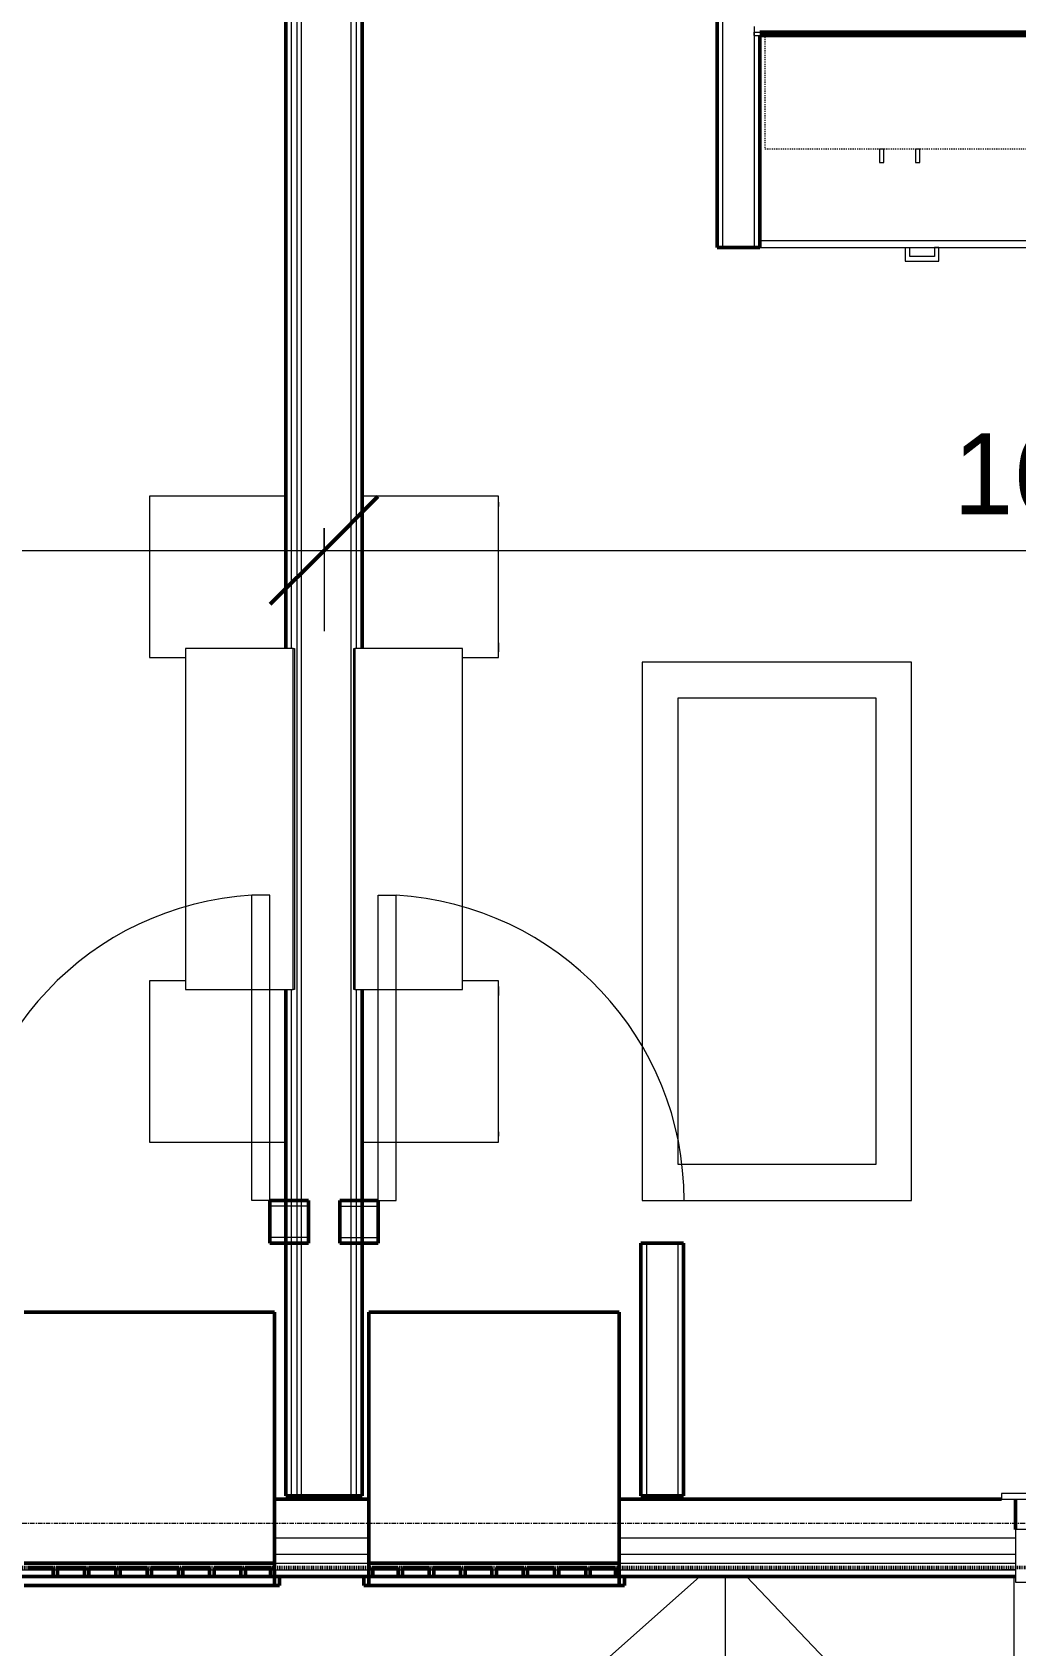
# Model space of a CAD drawing. Header units: inches. Extents: x -4266 to -1814, y 9706 to 12441.
# Drawn here: x -2747.2 to -2637.7, y 11268.6 to 11448.4 of the extents above; entities that cross this region are included whole.
import ezdxf

# ---------------------------------------------------------------- set-up
doc = ezdxf.new("R2010")
doc.units = ezdxf.units.IN
doc.header["$MEASUREMENT"] = 0
for name, pattern in [('Dash', [0.25, 0.125, -0.125]), ('Dash 1_16_', [0.125, 0.0625, -0.0625]), ('Grid Line 1_2_', [0.875, 0.5, -0.125, 0.125, -0.125])]:
    doc.linetypes.add(name, pattern=pattern)
for name, color, linetype, lineweight in [('A-ANNO-DIMS', 211, 'Continuous', 9), ('A-ANNO-DIMS-96', 211, 'Continuous', 9), ('A-DOOR-1', 7, 'Continuous', 9), ('A-DOOR-2', 50, 'Continuous', 20), ('A-FLOR-2', 10, 'Continuous', 13), ('A-GENM-3', 250, 'Continuous', 50), ('A-GLAZ-1', 7, 'Continuous', 9), ('A-GLAZ-2', 50, 'Continuous', 20), ('A-WALL', 113, 'Continuous', 13), ('A-WALL-3', 250, 'Continuous', 50), ('A-WALL-4', 10, 'Continuous', 13), ('C-PROP-LINE-2', 91, 'Dash 1_16_', 50), ('I-FURN-1', 7, 'Continuous', 9), ('I-WALL-3', 2, 'Continuous', 50), ('Q-CASE-2', 7, 'Continuous', 9), ('Q-CASE-4', 7, 'Dash', 9), ('Q-CASE-HDLN-1', 7, 'Dash', 9), ('S-GRID-1', 1, 'Grid Line 1_2_', 9)]:
    doc.layers.add(name, color=color, linetype=linetype, lineweight=lineweight)
doc.styles.add('Century Gothic', font='ufonts.com_century-gothic.ttf', dxfattribs={"height": 9})
doc.dimstyles.new('OD__1_16__Tol__', dxfattribs={"dimscale": 12, "dimtxt": 9.397514, "dimasz": 1, "dimexe": 0.75, "dimexo": 0.5, "dimgap": 0.125, "dimtad": 1, "dimdec": 4, "dimrnd": 0.0625, "dimzin": 3, "dimdsep": 46, "dimlunit": 4, "dimtxsty": 'Century Gothic', "dimblk1": 'OBLIQUE', "dimblk2": 'OBLIQUE', "dimsah": 1, "dimcen": 0.09, "dimdle": 0.75, "dimazin": 0, "dimtfac": 1, "dimtdec": 4, "dimtix": 1, "dimtmove": 0, "dimatfit": 3, "dimfxl": 1, "dimtvp": 1, "dimtfill": 1, "dimfrac": 2, "dimtolj": 1, "dimtzin": 0, "dimarcsym": 2})

# ---------------------------------------------------------------- blocks, each defined once
blk = doc.blocks.new('DIMBLOCK29-FLOOR PLAN - 1ST FLOOR')
at = {"layer": 'A-ANNO-DIMS-96', "lineweight": 50}
for p, q in [((-2916.32, 11390.62), (-2910.32, 11396.62)), ((-2714.72, 11390.62), (-2708.72, 11396.62)), ((-2916.32, 11390.62), (-2922.32, 11384.62)), ((-2714.72, 11390.62), (-2720.72, 11384.62))]:
    blk.add_line(p, q, dxfattribs=at)
at = {"layer": 'A-ANNO-DIMS-96'}
for p, q in [((-2916.32, 11393.11), (-2916.32, 11381.62)), ((-2916.32, 11390.62), (-2916.32, 11393.11)), ((-2714.72, 11393.11), (-2714.72, 11381.62)), ((-2714.72, 11390.62), (-2714.72, 11393.11)), ((-2916.32, 11390.62), (-2714.72, 11390.62))]:
    blk.add_line(p, q, dxfattribs=at)
at = {"layer": 'A-ANNO-DIMS-96', "color": 0, "char_height": 9, "attachment_point": 1, "line_spacing_factor": 0.984502, "style": 'Century Gothic', "bg_fill": 3, "box_fill_scale": 1.25, "bg_fill_color": 256, "bg_fill_true_color": 13158600, "bg_fill_transparency": 0}
for s, insert, width in [('16\' - 9 5/8"', (-2846.25, 11403.66), 73.7481), ('201.6', (-2831.26, 11385.89), 37.7691)]:
    blk.add_mtext(s, dxfattribs=dict(at, insert=insert, width=width))
blk = doc.blocks.new('_Oblique')
at = {"color": 0, "linetype": 'ByBlock', "lineweight": -2}
blk.add_line((-0.5, -0.5), (0.5, 0.5), dxfattribs=at)
blk = doc.blocks.new('DIMBLOCK30-FLOOR PLAN - 1ST FLOOR')
at = {"layer": 'A-ANNO-DIMS-96', "lineweight": 50}
for p, q in [((-2714.72, 11390.62), (-2708.72, 11396.62)), ((-2513.12, 11390.62), (-2507.12, 11396.62)), ((-2714.72, 11390.62), (-2720.72, 11384.62)), ((-2513.12, 11390.62), (-2519.12, 11384.62))]:
    blk.add_line(p, q, dxfattribs=at)
at = {"layer": 'A-ANNO-DIMS-96'}
for p, q in [((-2714.72, 11393.11), (-2714.72, 11381.62)), ((-2714.72, 11390.62), (-2714.72, 11393.11)), ((-2513.12, 11393.11), (-2513.12, 11381.62)), ((-2513.12, 11390.62), (-2513.12, 11393.11)), ((-2714.72, 11390.62), (-2513.12, 11390.62))]:
    blk.add_line(p, q, dxfattribs=at)
at = {"layer": 'A-ANNO-DIMS-96', "color": 0, "char_height": 9, "attachment_point": 1, "line_spacing_factor": 0.984502, "style": 'Century Gothic', "bg_fill": 3, "box_fill_scale": 1.25, "bg_fill_color": 256, "bg_fill_true_color": 13158600, "bg_fill_transparency": 0}
for s, insert, width in [('16\' - 9 5/8"', (-2644.65, 11403.66), 73.7481), ('201.6', (-2629.66, 11385.89), 37.7691)]:
    blk.add_mtext(s, dxfattribs=dict(at, insert=insert, width=width))

msp = doc.modelspace()

# ---------------------------------------------------------------- linework, layer by layer
at = {"layer": 'A-DOOR-1'}
for centre, start, end in [((-2720.74952, 11318.1894), 93.365687, 180), ((-2708.69796, 11318.1894), 0, 86.634313)]:
    msp.add_arc(centre, 34.06659, start, end, dxfattribs=at)
at = {"layer": 'A-DOOR-2'}
for p, q in [((-2722.74952, 11318.1894), (-2722.74952, 11352.19723)), ((-2720.74952, 11352.19723), (-2722.74952, 11352.19723)), ((-2720.74952, 11318.1894), (-2720.74952, 11352.19723)), ((-2708.69796, 11352.19723), (-2706.69796, 11352.19723)), ((-2708.69796, 11318.1894), (-2708.69796, 11352.19723)), ((-2706.69796, 11318.1894), (-2706.69796, 11352.19723)), ((-2720.74952, 11318.1894), (-2722.74952, 11318.1894)), ((-2708.69796, 11318.1894), (-2706.69796, 11318.1894))]:
    msp.add_line(p, q, dxfattribs=at)
at = {"layer": 'A-FLOR-2'}
for p, q in [((-2772.32374, 11187.97892), (-2672.86435, 11276.2894)), ((-2670.04874, 11276.2894), (-2670.04874, 11039.2894)), ((-2667.67006, 11276.2894), (-2637.92374, 11245.02582)), ((-2637.92374, 11276.2894), (-2637.92374, 11241.3894))]:
    msp.add_line(p, q, dxfattribs=at)
at = {"layer": 'A-GENM-3'}
for p, q in [((-2720.24874, 11305.7269), (-2748.12374, 11305.7269)), ((-2720.24874, 11276.2894), (-2720.24874, 11305.7269)), ((-2681.84874, 11305.7269), (-2709.72374, 11305.7269)), ((-2709.72374, 11305.7269), (-2709.72374, 11276.2894)), ((-2681.84874, 11276.2894), (-2681.84874, 11305.7269)), ((-2747.68624, 11277.2894), (-2744.88936, 11277.2894)), ((-2744.88936, 11277.2894), (-2744.88936, 11276.2894)), ((-2744.38936, 11276.2894), (-2744.38936, 11277.2894)), ((-2744.38936, 11277.2894), (-2741.40499, 11277.2894)), ((-2741.40499, 11277.2894), (-2741.40499, 11276.2894)), ((-2740.90499, 11276.2894), (-2740.90499, 11277.2894)), ((-2740.90499, 11277.2894), (-2737.92061, 11277.2894)), ((-2737.92061, 11277.2894), (-2737.92061, 11276.2894)), ((-2737.42061, 11276.2894), (-2737.42061, 11277.2894)), ((-2737.42061, 11277.2894), (-2734.43624, 11277.2894)), ((-2734.43624, 11277.2894), (-2734.43624, 11276.2894)), ((-2733.93624, 11276.2894), (-2733.93624, 11277.2894)), ((-2733.93624, 11277.2894), (-2730.95186, 11277.2894)), ((-2730.95186, 11277.2894), (-2730.95186, 11276.2894)), ((-2730.45186, 11276.2894), (-2730.45186, 11277.2894)), ((-2730.45186, 11277.2894), (-2727.46749, 11277.2894)), ((-2727.46749, 11277.2894), (-2727.46749, 11276.2894)), ((-2726.96749, 11276.2894), (-2726.96749, 11277.2894)), ((-2726.96749, 11277.2894), (-2723.98311, 11277.2894)), ((-2723.98311, 11277.2894), (-2723.98311, 11276.2894)), ((-2723.48311, 11276.2894), (-2723.48311, 11277.2894)), ((-2723.48311, 11277.2894), (-2720.68624, 11277.2894)), ((-2720.68624, 11277.2894), (-2720.68624, 11276.2894)), ((-2709.28624, 11276.2894), (-2709.28624, 11277.2894)), ((-2709.28624, 11277.2894), (-2706.48936, 11277.2894)), ((-2706.48936, 11277.2894), (-2706.48936, 11276.2894)), ((-2705.98936, 11276.2894), (-2705.98936, 11277.2894)), ((-2705.98936, 11277.2894), (-2703.00499, 11277.2894)), ((-2703.00499, 11277.2894), (-2703.00499, 11276.2894)), ((-2702.50499, 11276.2894), (-2702.50499, 11277.2894)), ((-2702.50499, 11277.2894), (-2699.52061, 11277.2894)), ((-2699.52061, 11277.2894), (-2699.52061, 11276.2894)), ((-2699.02061, 11276.2894), (-2699.02061, 11277.2894)), ((-2699.02061, 11277.2894), (-2696.03624, 11277.2894)), ((-2696.03624, 11277.2894), (-2696.03624, 11276.2894)), ((-2695.53624, 11276.2894), (-2695.53624, 11277.2894)), ((-2695.53624, 11277.2894), (-2692.55186, 11277.2894)), ((-2692.55186, 11277.2894), (-2692.55186, 11276.2894)), ((-2692.05186, 11276.2894), (-2692.05186, 11277.2894)), ((-2692.05186, 11277.2894), (-2689.06749, 11277.2894)), ((-2689.06749, 11277.2894), (-2689.06749, 11276.2894)), ((-2688.56749, 11276.2894), (-2688.56749, 11277.2894)), ((-2688.56749, 11277.2894), (-2685.58311, 11277.2894)), ((-2685.58311, 11277.2894), (-2685.58311, 11276.2894)), ((-2685.08311, 11276.2894), (-2685.08311, 11277.2894)), ((-2685.08311, 11277.2894), (-2682.28624, 11277.2894)), ((-2682.28624, 11277.2894), (-2682.28624, 11276.2894)), ((-2720.24874, 11276.2894), (-2748.12374, 11276.2894)), ((-2748.12374, 11275.2894), (-2720.24874, 11275.2894)), ((-2744.88936, 11276.2894), (-2744.38936, 11276.2894)), ((-2741.40499, 11276.2894), (-2740.90499, 11276.2894)), ((-2737.92061, 11276.2894), (-2737.42061, 11276.2894)), ((-2734.43624, 11276.2894), (-2733.93624, 11276.2894)), ((-2730.95186, 11276.2894), (-2730.45186, 11276.2894)), ((-2727.46749, 11276.2894), (-2726.96749, 11276.2894)), ((-2723.98311, 11276.2894), (-2723.48311, 11276.2894)), ((-2720.68624, 11276.2894), (-2720.24874, 11276.2894)), ((-2720.24874, 11275.2894), (-2720.24874, 11276.2894)), ((-2719.68624, 11276.2894), (-2720.24874, 11276.2894)), ((-2720.24874, 11276.2894), (-2720.24874, 11275.2894)), ((-2720.24874, 11275.2894), (-2719.68624, 11275.2894)), ((-2719.68624, 11275.2894), (-2719.68624, 11276.2894)), ((-2709.72374, 11276.2894), (-2710.28624, 11276.2894)), ((-2710.28624, 11276.2894), (-2710.28624, 11275.2894)), ((-2710.28624, 11275.2894), (-2709.72374, 11275.2894)), ((-2681.84874, 11276.2894), (-2709.72374, 11276.2894)), ((-2709.72374, 11276.2894), (-2709.72374, 11275.2894)), ((-2709.72374, 11275.2894), (-2709.72374, 11276.2894)), ((-2709.72374, 11276.2894), (-2709.28624, 11276.2894)), ((-2709.72374, 11275.2894), (-2681.84874, 11275.2894)), ((-2706.48936, 11276.2894), (-2705.98936, 11276.2894)), ((-2703.00499, 11276.2894), (-2702.50499, 11276.2894)), ((-2699.52061, 11276.2894), (-2699.02061, 11276.2894)), ((-2696.03624, 11276.2894), (-2695.53624, 11276.2894)), ((-2692.55186, 11276.2894), (-2692.05186, 11276.2894)), ((-2689.06749, 11276.2894), (-2688.56749, 11276.2894)), ((-2685.58311, 11276.2894), (-2685.08311, 11276.2894)), ((-2682.28624, 11276.2894), (-2681.84874, 11276.2894)), ((-2681.84874, 11275.2894), (-2681.84874, 11276.2894)), ((-2681.28624, 11276.2894), (-2681.84874, 11276.2894)), ((-2681.84874, 11276.2894), (-2681.84874, 11275.2894)), ((-2681.84874, 11275.2894), (-2681.28624, 11275.2894)), ((-2681.28624, 11275.2894), (-2681.28624, 11276.2894))]:
    msp.add_line(p, q, dxfattribs=at)
at = {"layer": 'A-GLAZ-1'}
for p, q in [((-2598.14952, 11285.5394), (-2639.29796, 11285.5394)), ((-2639.29796, 11285.5394), (-2639.29796, 11284.9144)), ((-2639.29796, 11284.9144), (-2598.14952, 11284.9144))]:
    msp.add_line(p, q, dxfattribs=at)
at = {"layer": 'A-GLAZ-2'}
for p, q in [((-2599.71202, 11281.5394), (-2637.73546, 11281.5394)), ((-2637.73546, 11281.5394), (-2637.73546, 11275.6644)), ((-2637.73546, 11277.0394), (-2639.23546, 11277.0394)), ((-2637.73546, 11275.6644), (-2599.71202, 11275.6644))]:
    msp.add_line(p, q, dxfattribs=at)
at = {"layer": 'A-WALL'}
for p, q in [((-2718.34874, 11379.67913), (-2718.34874, 11623.2394)), ((-2717.72374, 11285.2894), (-2717.72374, 11623.2394)), ((-2717.22374, 11285.2894), (-2717.22374, 11623.2394)), ((-2711.72374, 11285.2894), (-2711.72374, 11623.2394)), ((-2711.09874, 11379.67913), (-2711.09874, 11623.2394)), ((-2718.34874, 11285.2894), (-2718.34874, 11341.67913)), ((-2711.09874, 11285.2894), (-2711.09874, 11341.67913))]:
    msp.add_line(p, q, dxfattribs=at)
at = {"layer": 'A-WALL-3'}
for p, q in [((-2670.96264, 11532.76899), (-2670.96264, 11424.3644)), ((-2540.99733, 11448.3644), (-2666.21264, 11448.3644)), ((-2666.21264, 11424.3644), (-2666.21264, 11447.9894)), ((-2666.21264, 11447.9894), (-2540.99733, 11447.9894)), ((-2670.96264, 11424.3644), (-2666.21264, 11424.3644)), ((-2716.47374, 11318.1894), (-2720.74952, 11318.1894)), ((-2720.74952, 11318.1894), (-2720.74952, 11313.4394)), ((-2716.47374, 11313.4394), (-2716.47374, 11318.1894)), ((-2708.69796, 11318.1894), (-2712.97374, 11318.1894)), ((-2712.97374, 11318.1894), (-2712.97374, 11313.4394)), ((-2708.69796, 11313.4394), (-2708.69796, 11318.1894)), ((-2720.74952, 11313.4394), (-2716.47374, 11313.4394)), ((-2712.97374, 11313.4394), (-2708.69796, 11313.4394)), ((-2674.69796, 11313.4394), (-2679.44796, 11313.4394)), ((-2679.44796, 11313.4394), (-2679.44796, 11285.2894)), ((-2674.69796, 11285.2894), (-2674.69796, 11313.4394)), ((-2709.72374, 11284.9144), (-2720.24874, 11284.9144)), ((-2720.24874, 11284.9144), (-2720.24874, 11277.7894)), ((-2709.72374, 11277.7894), (-2709.72374, 11284.9144)), ((-2639.29796, 11284.9144), (-2681.84874, 11284.9144)), ((-2681.84874, 11284.9144), (-2681.84874, 11277.7894)), ((-2679.44796, 11285.2894), (-2674.69796, 11285.2894)), ((-2637.73546, 11281.5394), (-2637.73546, 11284.9144)), ((-2720.24874, 11277.7894), (-2748.12374, 11277.7894)), ((-2681.84874, 11277.7894), (-2709.72374, 11277.7894)), ((-2753.31202, 11276.2894), (-2637.73546, 11276.2894))]:
    msp.add_line(p, q, dxfattribs=at)
at = {"layer": 'A-WALL-4'}
for p, q in [((-2670.33764, 11532.14399), (-2670.33764, 11424.3644)), ((-2666.83764, 11448.9894), (-2666.83764, 11448.3644)), ((-2666.83764, 11448.3644), (-2666.83764, 11447.9894)), ((-2666.83764, 11448.3644), (-2666.21264, 11448.3644)), ((-2666.83764, 11447.9894), (-2666.83764, 11448.3644)), ((-2666.83764, 11447.9894), (-2666.83764, 11424.3644)), ((-2666.83764, 11447.9894), (-2666.21264, 11447.9894)), ((-2716.47374, 11317.5644), (-2720.74952, 11317.5644)), ((-2712.97374, 11317.5644), (-2708.69796, 11317.5644)), ((-2716.47374, 11314.0644), (-2720.74952, 11314.0644)), ((-2712.97374, 11314.0644), (-2708.69796, 11314.0644)), ((-2678.82296, 11313.4394), (-2678.82296, 11285.2894)), ((-2675.32296, 11313.4394), (-2675.32296, 11285.2894)), ((-2720.24874, 11280.6019), (-2709.72374, 11280.6019)), ((-2681.84874, 11280.6019), (-2637.73546, 11280.6019)), ((-2720.24874, 11278.7894), (-2709.72374, 11278.7894)), ((-2681.84874, 11278.7894), (-2637.73546, 11278.7894)), ((-2753.31202, 11277.0394), (-2637.73546, 11277.0394)), ((-2720.24874, 11277.7894), (-2709.72374, 11277.7894)), ((-2681.84874, 11277.7894), (-2637.73546, 11277.7894))]:
    msp.add_line(p, q, dxfattribs=at)
at = {"layer": 'C-PROP-LINE-2'}
msp.add_line((-2099.26202, 11277.2894), (-3402.04874, 11277.2894), dxfattribs=at)
at = {"layer": 'I-FURN-1'}
for p, q in [((-2734.18054, 11342.01623), (-2734.18054, 11341.02175)), ((-2734.14865, 11342.01623), (-2734.18054, 11342.01623)), ((-2730.14874, 11342.67913), (-2734.14874, 11342.67913)), ((-2734.14874, 11342.67913), (-2734.14874, 11324.67913)), ((-2730.14874, 11341.67913), (-2718.14874, 11341.67913)), ((-2718.02374, 11341.67913), (-2718.14874, 11341.67913)), ((-2711.29874, 11341.67913), (-2711.42374, 11341.67913)), ((-2711.29874, 11341.67913), (-2699.29874, 11341.67913)), ((-2695.29874, 11342.67913), (-2699.29874, 11342.67913)), ((-2695.26693, 11342.01623), (-2695.29882, 11342.01623)), ((-2695.29874, 11324.67913), (-2695.29874, 11342.67913)), ((-2695.26693, 11341.02175), (-2695.26693, 11342.01623)), ((-2734.18054, 11341.02175), (-2734.14865, 11341.02175)), ((-2695.29882, 11341.02175), (-2695.26693, 11341.02175)), ((-2734.14865, 11325.82874), (-2734.17979, 11325.82874)), ((-2734.17979, 11325.82874), (-2734.17979, 11325.33963)), ((-2695.26768, 11325.82874), (-2695.29882, 11325.82874)), ((-2695.26768, 11325.33963), (-2695.26768, 11325.82874)), ((-2734.14874, 11324.67913), (-2718.97374, 11324.67913)), ((-2710.47374, 11324.67913), (-2695.29874, 11324.67913)), ((-2653.29874, 11322.1894), (-2675.29874, 11322.1894)), ((-2679.29874, 11318.1894), (-2649.29874, 11318.1894))]:
    msp.add_line(p, q, dxfattribs=at)
at = {"layer": 'I-WALL-3'}
for p, q in [((-2718.97374, 11622.6144), (-2718.97374, 11379.67913)), ((-2710.47374, 11379.67913), (-2710.47374, 11622.6144)), ((-2718.97374, 11341.67913), (-2718.97374, 11285.2894)), ((-2710.47374, 11285.2894), (-2710.47374, 11341.67913)), ((-2718.97374, 11285.2894), (-2710.47374, 11285.2894))]:
    msp.add_line(p, q, dxfattribs=at)
at = {"layer": 'Q-CASE-2'}
for p, q in [((-2666.12374, 11425.1144), (-2666.12374, 11447.9894)), ((-2652.87374, 11435.3644), (-2652.38529, 11435.3644)), ((-2652.87374, 11435.3644), (-2652.87374, 11433.86514)), ((-2652.38529, 11433.86514), (-2652.38529, 11435.3644)), ((-2648.87374, 11435.3644), (-2648.38529, 11435.3644)), ((-2648.87374, 11435.3644), (-2648.87374, 11433.86514)), ((-2648.38529, 11433.86514), (-2648.38529, 11435.3644)), ((-2652.87374, 11433.86514), (-2652.38529, 11433.86514)), ((-2648.87374, 11433.86514), (-2648.38529, 11433.86514)), ((-2666.12374, 11425.1144), (-2666.12374, 11424.3644)), ((-2630.12374, 11425.1144), (-2666.12374, 11425.1144)), ((-2666.12374, 11424.3644), (-2630.12374, 11424.3644)), ((-2649.99874, 11424.3644), (-2649.49936, 11424.3644)), ((-2649.99874, 11424.3644), (-2649.99874, 11422.8644)), ((-2649.49936, 11423.36377), (-2649.49936, 11424.3644)), ((-2646.24874, 11424.3644), (-2646.74811, 11424.3644)), ((-2646.74811, 11424.3644), (-2646.74811, 11423.36377)), ((-2646.24874, 11422.8644), (-2646.24874, 11424.3644)), ((-2649.99874, 11422.8644), (-2646.24874, 11422.8644)), ((-2646.74811, 11423.36377), (-2649.49936, 11423.36377))]:
    msp.add_line(p, q, dxfattribs=at)
at = {"layer": 'Q-CASE-4'}
for p, q in [((-2635.62374, 11448.3644), (-2665.62374, 11448.3644)), ((-2665.62374, 11448.3644), (-2665.62374, 11435.3644)), ((-2665.62374, 11435.3644), (-2635.62374, 11435.3644))]:
    msp.add_line(p, q, dxfattribs=at)
at = {"layer": 'Q-CASE-HDLN-1'}
msp.add_line((-2666.21264, 11424.3644), (-2529.99733, 11424.3644), dxfattribs=at)
at = {"layer": 'S-GRID-1'}
msp.add_line((-1814.20638, 11282.1894), (-4168.71446, 11282.1894), dxfattribs=at)

# ---------------------------------------------------------------- next in the draw order: dimensions: what is measured, and where the dimension line sits
at = {"layer": 'A-ANNO-DIMS'}
dim = msp.add_linear_dim(base=(-2714.72374, 11390.62405), p1=(-2916.32374, 11399.10933), p2=(-2714.72374, 11399.10933), dimstyle='OD__1_16__Tol__', override={"dimpost": '<>\\X', "dimfxl": 201.6}, dxfattribs=at)
dim.commit()
dim.dimension.update_dxf_attribs({"geometry": 'DIMBLOCK29-FLOOR PLAN - 1ST FLOOR', "text_midpoint": (-2815.52374, 11390.62405)})

# ---------------------------------------------------------------- next in the draw order: linework, layer by layer
at = {"layer": 'I-FURN-1'}
for p, q in [((-2734.17979, 11396.01862), (-2734.17979, 11395.52952)), ((-2734.17979, 11395.52952), (-2734.14865, 11395.52952)), ((-2734.14874, 11396.67913), (-2734.14874, 11378.67913)), ((-2734.14865, 11380.33651), (-2734.18054, 11380.33651)), ((-2734.18054, 11380.33651), (-2734.18054, 11379.34203)), ((-2734.18054, 11379.34203), (-2734.14865, 11379.34203)), ((-2730.14874, 11379.67913), (-2730.14874, 11341.67913)), ((-2734.14874, 11378.67913), (-2730.14874, 11378.67913))]:
    msp.add_line(p, q, dxfattribs=at)

# ---------------------------------------------------------------- next in the draw order: dimensions: what is measured, and where the dimension line sits
at = {"layer": 'A-ANNO-DIMS'}
dim = msp.add_linear_dim(base=(-2513.12374, 11390.62405), p1=(-2714.72374, 11399.10933), p2=(-2513.12374, 11399.10933), dimstyle='OD__1_16__Tol__', override={"dimpost": '<>\\X', "dimfxl": 201.6}, dxfattribs=at)
dim.commit()
dim.dimension.update_dxf_attribs({"geometry": 'DIMBLOCK30-FLOOR PLAN - 1ST FLOOR', "text_midpoint": (-2613.92374, 11390.62405)})

# ---------------------------------------------------------------- next in the draw order: linework, layer by layer
at = {"layer": 'I-FURN-1'}
for p, q in [((-2718.97374, 11396.67913), (-2734.14874, 11396.67913)), ((-2695.29874, 11396.67913), (-2710.47374, 11396.67913)), ((-2695.29882, 11395.52952), (-2695.26768, 11395.52952)), ((-2695.29874, 11378.67913), (-2695.29874, 11396.67913)), ((-2695.26768, 11395.52952), (-2695.26768, 11396.01862)), ((-2718.14874, 11379.67913), (-2730.14874, 11379.67913)), ((-2718.14874, 11341.67913), (-2718.14874, 11379.67913)), ((-2718.14874, 11379.67913), (-2718.02374, 11379.67913)), ((-2718.14874, 11341.67913), (-2718.14874, 11379.67913)), ((-2718.02374, 11379.67913), (-2718.02374, 11341.67913)), ((-2711.42374, 11341.67913), (-2711.42374, 11379.67913)), ((-2711.42374, 11379.67913), (-2711.29874, 11379.67913)), ((-2711.29874, 11379.67913), (-2711.29874, 11341.67913)), ((-2711.29874, 11379.67913), (-2711.29874, 11341.67913)), ((-2699.29874, 11379.67913), (-2711.29874, 11379.67913)), ((-2699.29874, 11341.67913), (-2699.29874, 11379.67913)), ((-2695.26693, 11380.33651), (-2695.29882, 11380.33651)), ((-2695.29882, 11379.34203), (-2695.26693, 11379.34203)), ((-2695.26693, 11379.34203), (-2695.26693, 11380.33651)), ((-2699.29874, 11378.67913), (-2695.29874, 11378.67913)), ((-2679.29874, 11378.1894), (-2679.29874, 11318.1894)), ((-2649.29874, 11378.1894), (-2679.29874, 11378.1894)), ((-2649.29874, 11318.1894), (-2649.29874, 11378.1894)), ((-2675.29874, 11374.1894), (-2653.29874, 11374.1894)), ((-2675.29874, 11322.1894), (-2675.29874, 11374.1894)), ((-2653.29874, 11374.1894), (-2653.29874, 11322.1894))]:
    msp.add_line(p, q, dxfattribs=at)

doc.saveas('drawing.dxf')
